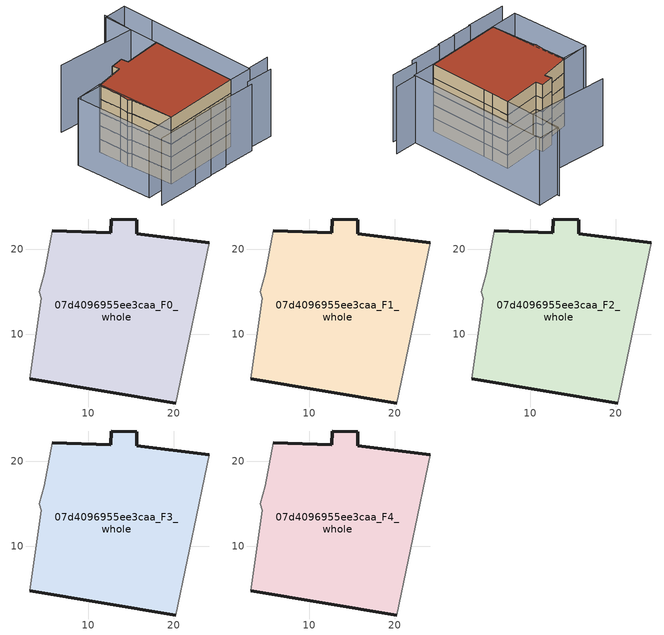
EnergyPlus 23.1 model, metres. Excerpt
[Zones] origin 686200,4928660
07d4096955ee3caa_F0_whole
 floor ground (EU_floor_Construction): 20.25,1.95 22.93,14.81 23.34,16.83 24.16,20.73 15.65,21.82 15.7,23.42 12.68,23.52 12.63,21.91 5.75,22.17 4.83,17.08 4.24,15.02 4.45,14.23 3.14,4.8 z0
 wall outside (EU_wall_Construction): 5.75,22.17 12.63,21.91 12.68,23.52 15.7,23.42 15.65,21.82 24.16,20.73 / 20.25,1.95 3.14,4.8 z0:3
 wall adiabatic (EU_wall_Construction): 24.16,20.73 23.34,16.83 22.93,14.81 20.25,1.95 / 3.14,4.8 4.45,14.23 4.24,15.02 4.83,17.08 5.75,22.17 z0:3
07d4096955ee3caa_F1_whole
 floor to 07d4096955ee3caa_F0_whole (EU_floor_Construction): 20.25,1.95 22.93,14.81 23.34,16.83 24.16,20.73 15.65,21.82 15.7,23.42 12.68,23.52 12.63,21.91 5.75,22.17 4.83,17.08 4.24,15.02 4.45,14.23 3.14,4.8 z3
 wall outside (EU_wall_Construction): 5.75,22.17 12.63,21.91 12.68,23.52 15.7,23.42 15.65,21.82 24.16,20.73 / 20.25,1.95 3.14,4.8 z3:6
 wall adiabatic (EU_wall_Construction): 24.16,20.73 23.34,16.83 22.93,14.81 20.25,1.95 / 3.14,4.8 4.45,14.23 4.24,15.02 4.83,17.08 5.75,22.17 z3:6
07d4096955ee3caa_F2_whole
 floor to 07d4096955ee3caa_F1_whole (EU_floor_Construction): 20.25,1.95 22.93,14.81 23.34,16.83 24.16,20.73 15.65,21.82 15.7,23.42 12.68,23.52 12.63,21.91 5.75,22.17 4.83,17.08 4.24,15.02 4.45,14.23 3.14,4.8 z6
 wall outside (EU_wall_Construction): 5.75,22.17 12.63,21.91 12.68,23.52 15.7,23.42 15.65,21.82 24.16,20.73 / 20.25,1.95 3.14,4.8 z6:9
 wall adiabatic (EU_wall_Construction): 24.16,20.73 23.34,16.83 22.93,14.81 20.25,1.95 / 3.14,4.8 4.45,14.23 4.24,15.02 4.83,17.08 5.75,22.17 z6:9
07d4096955ee3caa_F3_whole
 floor to 07d4096955ee3caa_F2_whole (EU_floor_Construction): 20.25,1.95 22.93,14.81 23.34,16.83 24.16,20.73 15.65,21.82 15.7,23.42 12.68,23.52 12.63,21.91 5.75,22.17 4.83,17.08 4.24,15.02 4.45,14.23 3.14,4.8 z9
 wall outside (EU_wall_Construction): 5.75,22.17 12.63,21.91 12.68,23.52 15.7,23.42 15.65,21.82 24.16,20.73 / 20.25,1.95 3.14,4.8 z9:12
 wall adiabatic (EU_wall_Construction): 24.16,20.73 23.34,16.83 22.93,14.81 20.25,1.95 / 3.14,4.8 4.45,14.23 4.24,15.02 4.83,17.08 5.75,22.17 z9:12
07d4096955ee3caa_F4_whole
 floor to 07d4096955ee3caa_F3_whole (EU_floor_Construction): 20.25,1.95 22.93,14.81 23.34,16.83 24.16,20.73 15.65,21.82 15.7,23.42 12.68,23.52 12.63,21.91 5.75,22.17 4.83,17.08 4.24,15.02 4.45,14.23 3.14,4.8 z12
 wall outside (EU_wall_Construction): 5.75,22.17 12.63,21.91 12.68,23.52 15.7,23.42 15.65,21.82 24.16,20.73 / 20.25,1.95 3.14,4.8 z12:15
 wall adiabatic (EU_wall_Construction): 24.16,20.73 23.34,16.83 22.93,14.81 20.25,1.95 / 3.14,4.8 4.45,14.23 4.24,15.02 4.83,17.08 5.75,22.17 z12:15
 roof outside (EU_roof_Construction): 24.16,20.73 23.34,16.83 22.93,14.81 20.25,1.95 3.14,4.8 4.45,14.23 4.24,15.02 4.83,17.08 5.75,22.17 12.63,21.91 12.68,23.52 15.7,23.42 15.65,21.82 z15
shading: 4.93,0.86 9.52,-0.13 / 21.22,-1.15 27.23,-2.65 / 13.68,-0.61 20.96,-2.19 / 9.41,0.05 13.63,-0.87 / -4.04,2.58 5.08,0.67 / 30.49,0.06 25.45,1.09 / 25.45,1.09 30.42,25.41 / 5.68,21.88 -0.17,23.32 / 27.36,34.04 25.51,27.21 / 25.51,27.21 7.97,31.96 / 3.14,4.8 -3.13,5.84 / -3.13,5.84 -0.24,23.28 / -0.24,23.28 6.03,22.24 / 6.03,22.24 3.14,4.8 / 20.25,1.95 26.83,33.56 / 26.83,33.56 31.98,32.49 / 31.98,32.49 25.4,0.88 / 25.4,0.88 20.25,1.95 z0:15
[Building]
EU S2 Campaign: North Axis=0; Terrain=City; Solar Distribution=FullExterior
[Site:Location]
Bologna: Latitude=44.5; Longitude=11.25; Time Zone=1; Elevation=37
[SizingPeriod:WeatherFileDays]
AnnualSizingPeriod: Begin Month=1; Begin Day of Month=1; End Month=12; End Day of Month=31; Day of Week for Start Day=Monday; Use Weather File Daylight Saving Period=No; Use Weather File Rain and Snow Indicators=No
[MATERIAL]
EU_InternalMass_Material: Roughness=MediumRough; Thickness=0.1; Conductivity=1; Density=1800; Specific Heat=900; Thermal Absorptance=0.9; Solar Absorptance=0.7; Visible Absorptance=0.7
[MATERIAL:NOMASS] Roughness=MediumRough; Thermal Absorptance=0.9; Solar Absorptance=0.7; Visible Absorptance=0.7
Name | Thermal Resistance
EU_wall_NoMass | 0.905828
EU_roof_NoMass | 0.37593
EU_floor_NoMass | 0.67114
[CONSTRUCTION]
EU_wall_Construction: EU_wall_NoMass
EU_roof_Construction: EU_roof_NoMass
EU_floor_Construction: EU_floor_NoMass
EU_InternalMass_Construction: EU_InternalMass_Material
[ZONE] Type=1; Multiplier=1; Ceiling Height=autocalculate; Volume=1015.14; Floor Area=autocalculate; Part of Total Floor Area=Yes
07d4096955ee3caa_F0_whole; 07d4096955ee3caa_F1_whole; 07d4096955ee3caa_F2_whole; 07d4096955ee3caa_F3_whole; 07d4096955ee3caa_F4_whole
[INTERNALMASS] Construction=EU_InternalMass_Construction; Surface Area=334.355
Name | Zone or ZoneList
07d4096955ee3caa_F0_whole_EU_InternalMass | 07d4096955ee3caa_F0_whole
07d4096955ee3caa_F1_whole_EU_InternalMass | 07d4096955ee3caa_F1_whole
07d4096955ee3caa_F2_whole_EU_InternalMass | 07d4096955ee3caa_F2_whole
07d4096955ee3caa_F3_whole_EU_InternalMass | 07d4096955ee3caa_F3_whole
07d4096955ee3caa_F4_whole_EU_InternalMass | 07d4096955ee3caa_F4_whole
[OTHEREQUIPMENT] Fuel Type=Electricity; Design Level Calculation Method=Watts/Area; Power per Zone Floor Area=1; Fraction Latent=0; Fraction Radiant=0; Fraction Lost=0; Carbon Dioxide Generation Rate=0; EndUse Subcategory=EU_Step8_InternalGains
Name | Zone or ZoneList or Space or SpaceList | Schedule
EU_Step8_InternalGain_07d4096955ee3caa_F0_whole_f000 | 07d4096955ee3caa_F0_whole | EU_Step8_GainSchedule_07d4096955ee3caa_F0_whole_f000
EU_Step8_InternalGain_07d4096955ee3caa_F1_whole_f000 | 07d4096955ee3caa_F1_whole | EU_Step8_GainSchedule_07d4096955ee3caa_F1_whole_f000
EU_Step8_InternalGain_07d4096955ee3caa_F2_whole_f000 | 07d4096955ee3caa_F2_whole | EU_Step8_GainSchedule_07d4096955ee3caa_F2_whole_f000
EU_Step8_InternalGain_07d4096955ee3caa_F3_whole_f000 | 07d4096955ee3caa_F3_whole | EU_Step8_GainSchedule_07d4096955ee3caa_F3_whole_f000
EU_Step8_InternalGain_07d4096955ee3caa_F4_whole_f000 | 07d4096955ee3caa_F4_whole | EU_Step8_GainSchedule_07d4096955ee3caa_F4_whole_f000
[ZONEVENTILATION:DESIGNFLOWRATE] Schedule=EU_AlwaysOn; Design Flow Rate Calculation Method=AirChanges/Hour; Air Changes per Hour=0.73129; Ventilation Type=Natural; Fan Pressure Rise=0; Fan Total Efficiency=1; Constant Term Coefficient=1; Temperature Term Coefficient=0; Velocity Term Coefficient=0; Velocity Squared Term Coefficient=0; Minimum Indoor Temperature=-100; Maximum Indoor Temperature=100; Delta Temperature=-100; Minimum Outdoor Temperature=-100; Maximum Outdoor Temperature=100; Maximum Wind Speed=40
Name | Zone or ZoneList or Space or SpaceList
EU_ConstantAir_07d4096955ee3caa_F0_whole | 07d4096955ee3caa_F0_whole
EU_ConstantAir_07d4096955ee3caa_F1_whole | 07d4096955ee3caa_F1_whole
EU_ConstantAir_07d4096955ee3caa_F2_whole | 07d4096955ee3caa_F2_whole
EU_ConstantAir_07d4096955ee3caa_F3_whole | 07d4096955ee3caa_F3_whole
EU_ConstantAir_07d4096955ee3caa_F4_whole | 07d4096955ee3caa_F4_whole
[HVACTEMPLATE:THERMOSTAT] Constant Heating Setpoint=20; Constant Cooling Setpoint=50
EU_HeatOnly_07d4096955ee3caa_F0_whole; EU_HeatOnly_07d4096955ee3caa_F1_whole; EU_HeatOnly_07d4096955ee3caa_F2_whole; EU_HeatOnly_07d4096955ee3caa_F3_whole; EU_HeatOnly_07d4096955ee3caa_F4_whole
[HVACTEMPLATE:ZONE:IDEALLOADSAIRSYSTEM] System Availability Schedule=EU_AlwaysOn; Maximum Heating Supply Air Temperature=50; Minimum Cooling Supply Air Temperature=13; Maximum Heating Supply Air Humidity Ratio=0.0156; Minimum Cooling Supply Air Humidity Ratio=0.0077; Heating Limit=NoLimit; Cooling Limit=NoLimit; Heating Availability Schedule=EU_AlwaysOn; Cooling Availability Schedule=EU_CoolingOff; Dehumidification Control Type=ConstantSensibleHeatRatio; Cooling Sensible Heat Ratio=0.7; Dehumidification Setpoint=60; Humidification Control Type=None; Humidification Setpoint=30; Outdoor Air Method=None; Outdoor Air Flow Rate per Person=0.00944; Outdoor Air Flow Rate per Zone Floor Area=0; Outdoor Air Flow Rate per Zone=0; Demand Controlled Ventilation Type=None; Outdoor Air Economizer Type=NoEconomizer; Heat Recovery Type=None; Sensible Heat Recovery Effectiveness=0.7; Latent Heat Recovery Effectiveness=0.65
Name | Template Thermostat
07d4096955ee3caa_F0_whole | EU_HeatOnly_07d4096955ee3caa_F0_whole
07d4096955ee3caa_F1_whole | EU_HeatOnly_07d4096955ee3caa_F1_whole
07d4096955ee3caa_F2_whole | EU_HeatOnly_07d4096955ee3caa_F2_whole
07d4096955ee3caa_F3_whole | EU_HeatOnly_07d4096955ee3caa_F3_whole
07d4096955ee3caa_F4_whole | EU_HeatOnly_07d4096955ee3caa_F4_whole
[SIZING:ZONE] Zone Cooling Design Supply Air Temperature Input Method=SupplyAirTemperature; Zone Cooling Design Supply Air Temperature=13; Zone Heating Design Supply Air Temperature Input Method=SupplyAirTemperature; Zone Heating Design Supply Air Temperature=50; Zone Cooling Design Supply Air Humidity Ratio=0.008; Zone Heating Design Supply Air Humidity Ratio=0.008; Cooling Design Air Flow Method=DesignDay; Cooling Design Air Flow Rate=0; Cooling Minimum Air Flow per Zone Floor Area=0.000762; Cooling Minimum Air Flow=0; Cooling Minimum Air Flow Fraction=0.2; Heating Design Air Flow Method=DesignDay; Heating Design Air Flow Rate=0; Heating Maximum Air Flow per Zone Floor Area=0.002032; Heating Maximum Air Flow=0.141576; Heating Maximum Air Flow Fraction=0.3; Account for Dedicated Outdoor Air System=No; Dedicated Outdoor Air System Control Strategy=NeutralSupplyAir; Dedicated Outdoor Air Low Setpoint Temperature for Design=autosize; Dedicated Outdoor Air High Setpoint Temperature for Design=autosize; Zone Load Sizing Method=Sensible Load Only No Latent Load; Zone Latent Cooling Design Supply Air Humidity Ratio Input Method=HumidityRatioDifference; Zone Cooling Design Supply Air Humidity Ratio Difference=0.005; Zone Latent Heating Design Supply Air Humidity Ratio Input Method=HumidityRatioDifference; Zone Humidification Design Supply Air Humidity Ratio Difference=0.005
07d4096955ee3caa_F0_whole; 07d4096955ee3caa_F1_whole; 07d4096955ee3caa_F2_whole; 07d4096955ee3caa_F3_whole; 07d4096955ee3caa_F4_whole
[SCHEDULE:CONSTANT]
Name | Hourly Value
EU_AlwaysOn | 1
EU_CoolingOff | 0
[SCHEDULE:FILE] Column Number=1; Rows to Skip at Top=0; Number of Hours of Data=8760; Column Separator=Comma; Interpolate to Timestep=No; Minutes per Item=60; Adjust Schedule for Daylight Savings=Yes
Name | File
EU_Step8_GainSchedule_07d4096955ee3caa_F0_whole_f000 | ../../schedules/07d4096955ee3caa/07d4096955ee3caa_F0_whole_f000_gain.csv
EU_Step8_GainSchedule_07d4096955ee3caa_F1_whole_f000 | ../../schedules/07d4096955ee3caa/07d4096955ee3caa_F1_whole_f000_gain.csv
EU_Step8_GainSchedule_07d4096955ee3caa_F2_whole_f000 | ../../schedules/07d4096955ee3caa/07d4096955ee3caa_F2_whole_f000_gain.csv
EU_Step8_GainSchedule_07d4096955ee3caa_F3_whole_f000 | ../../schedules/07d4096955ee3caa/07d4096955ee3caa_F3_whole_f000_gain.csv
EU_Step8_GainSchedule_07d4096955ee3caa_F4_whole_f000 | ../../schedules/07d4096955ee3caa/07d4096955ee3caa_F4_whole_f000_gain.csv
